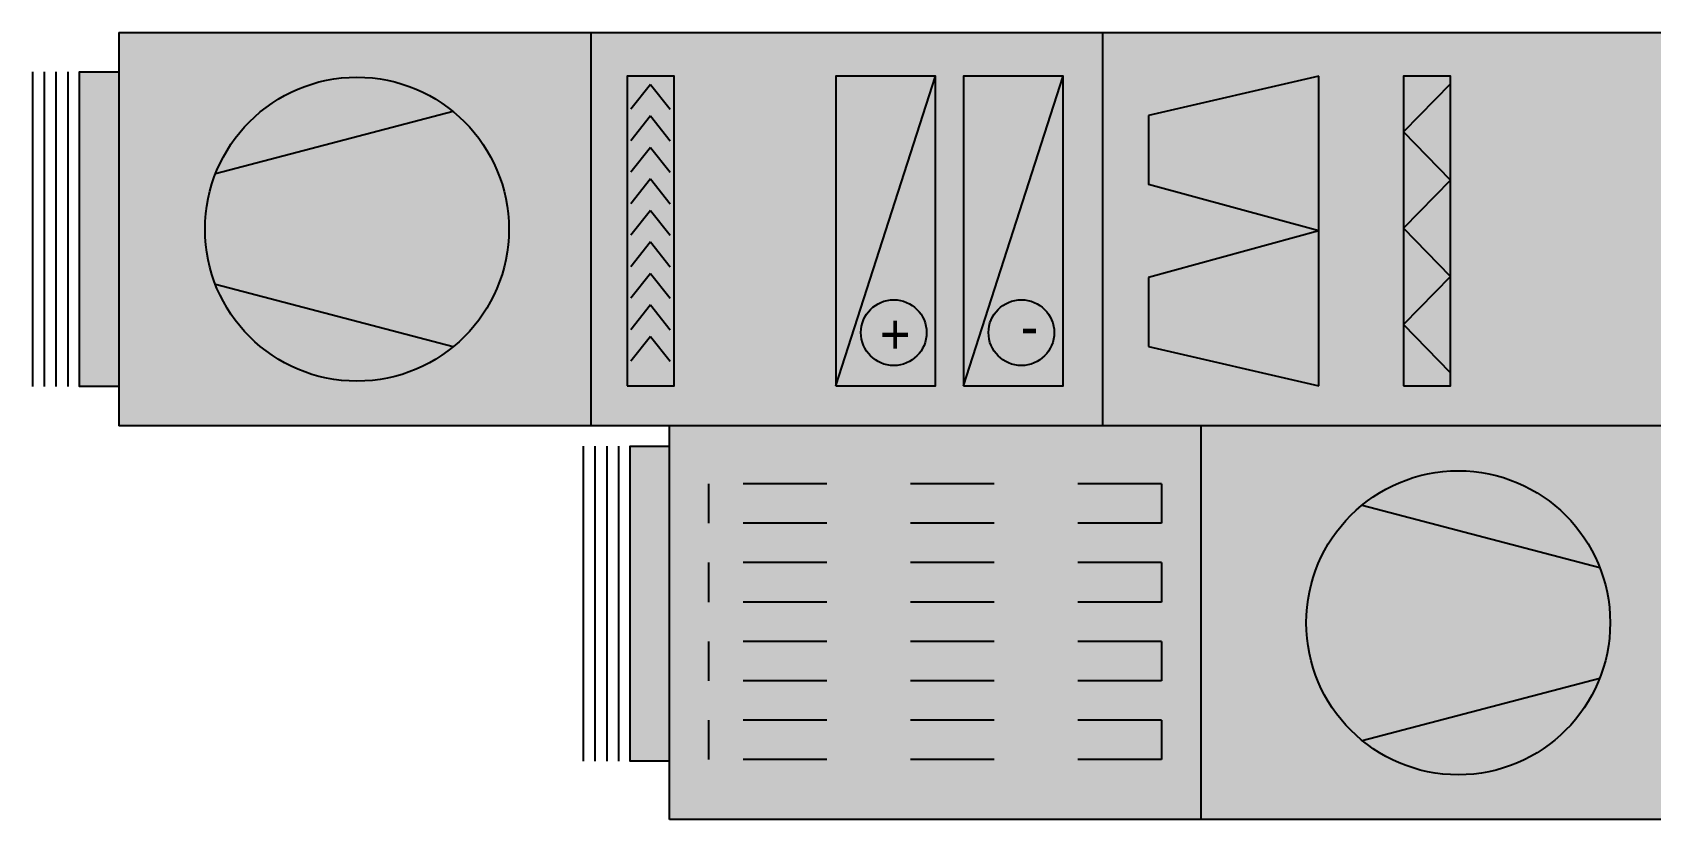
# Model space of a CAD drawing. Header units: metres. Extents: x -11 to 85, y -301 to 135.
# Drawn here: x 44.032 to 45.967, y 94.675 to 95.616 of the extents above; entities that cross this region are included whole.
import ezdxf

# ---------------------------------------------------------------- set-up
doc = ezdxf.new("R2010")
doc.units = ezdxf.units.M
doc.header["$LTSCALE"] = 0.036
doc.linetypes.add('HIDDEN', pattern=[0.375, 0.25, -0.125])
for name, color, linetype in [('aera epist text', 10, 'Continuous'), ('fan klimatistikes', 160, 'Continuous'), ('fan klimatistiki exartimata', 170, 'Continuous')]:
    doc.layers.add(name, color=color, linetype=linetype)
doc.layers.add('fan klimatistikes_hatch', color=121, linetype='Continuous', lineweight=0)
doc.styles.add('CE5W', font='WGSIMPL.SHX')

# ---------------------------------------------------------------- blocks, each defined once
blk = doc.blocks.new('ΚΚΜ-1')
at = {"layer": 'fan klimatistikes_hatch'}
for color, points in [(141, [(-0.0061, -0.0021), (-0.0061, 0.5979), (-0.8461, 0.5979), (-0.8461, 1.1979), (-3.1261, 1.1979), (-3.1261, -0.0021)]), (21, [(-0.7861, 1.1087), (-0.8461, 1.1087), (-0.8461, 0.6287), (-0.7861, 0.6287)]), (21, [(-0.0061, 0.0579), (0.0539, 0.0579), (0.0539, 0.5379), (-0.0061, 0.5379)])]:
    blk.add_hatch(color=color, dxfattribs=at).paths.add_polyline_path(points)
at = {"layer": 'fan klimatistikes', "ltscale": 0.6}
for p, q in [((-3.1261, 1.1979), (-0.8461, 1.1979)), ((-0.8461, 1.1979), (-0.8461, 0.5979)), ((-0.7681, 0.6287), (-0.7681, 1.1087)), ((-0.7501, 0.6287), (-0.7501, 1.1087)), ((-0.7321, 0.6287), (-0.7321, 1.1087)), ((-0.7141, 0.6287), (-0.7141, 1.1087)), ((-0.8461, 0.5979), (-0.0061, 0.5979)), ((-0.0061, -0.0021), (-0.0061, 0.5979)), ((0.0719, 0.0579), (0.0719, 0.5379)), ((0.0899, 0.0579), (0.0899, 0.5379)), ((0.1079, 0.0579), (0.1079, 0.5379)), ((0.1259, 0.0579), (0.1259, 0.5379)), ((-0.0061, -0.0021), (-3.1261, -0.0021))]:
    blk.add_line(p, q, dxfattribs=at)
for points in [[(-0.8461, 1.1087), (-0.7861, 1.1087), (-0.7861, 0.6287), (-0.8461, 0.6287)], [(-0.0061, 0.5379), (0.0539, 0.5379), (0.0539, 0.0579), (-0.0061, 0.0579)]]:
    blk.add_lwpolyline(points, dxfattribs=at)
at = {"layer": 'fan klimatistiki exartimata', "ltscale": 0.6}
for p, q in [((-1.6561, 0.5979), (-1.6561, 1.1979)), ((-2.4661, 0.5979), (-0.8461, 0.5979)), ((-1.5061, -0.0021), (-1.5061, 0.5979)), ((-0.7261, -0.0021), (-0.7261, 0.5979)), ((-1.5765, 0.4765), (-1.8362, 0.5365)), ((-1.8362, 0.5365), (-1.8362, 0.0647)), ((-1.2944, 0.5365), (-1.4465, 0.0647)), ((-1.0997, 0.5365), (-1.2518, 0.0647)), ((-2.0371, 0.5169), (-1.9652, 0.4434)), ((-0.8171, 0.4613), (-0.8471, 0.4992)), ((-0.8171, 0.4613), (-0.7871, 0.4992)), ((-1.5765, 0.3716), (-1.5765, 0.4765)), ((-0.8171, 0.4133), (-0.8471, 0.4512)), ((-0.8171, 0.4133), (-0.7871, 0.4512)), ((-2.0371, 0.37), (-1.9652, 0.4434)), ((-0.8171, 0.3653), (-0.8471, 0.4032)), ((-0.8171, 0.3653), (-0.7871, 0.4032)), ((-1.8362, 0.3006), (-1.5765, 0.3716)), ((-2.0371, 0.37), (-1.9652, 0.2965)), ((-0.8171, 0.3173), (-0.8471, 0.3552)), ((-0.8171, 0.3173), (-0.7871, 0.3552)), ((-2.0371, 0.2231), (-1.9652, 0.2965)), ((-1.8362, 0.3006), (-1.5765, 0.2296)), ((-0.8171, 0.2693), (-0.8471, 0.3072)), ((-0.8171, 0.2693), (-0.7871, 0.3072)), ((-0.8171, 0.2213), (-0.8471, 0.2592)), ((-0.8171, 0.2213), (-0.7871, 0.2592)), ((-2.0371, 0.2231), (-1.9652, 0.1496)), ((-1.5765, 0.1247), (-1.5765, 0.2296)), ((-0.8171, 0.1733), (-0.8471, 0.2112)), ((-0.8171, 0.1733), (-0.7871, 0.2112)), ((-2.0371, 0.0762), (-1.9652, 0.1496)), ((-0.8171, 0.1253), (-0.8471, 0.1632)), ((-0.8171, 0.1253), (-0.7871, 0.1632)), ((-1.8362, 0.0647), (-1.5765, 0.1247)), ((-0.8171, 0.0773), (-0.8471, 0.1152)), ((-0.8171, 0.0773), (-0.7871, 0.1152))]:
    blk.add_line(p, q, dxfattribs=at)
at = {"layer": 'fan klimatistiki exartimata', "linetype": 'HIDDEN', "ltscale": 0.6}
for p, q in [((-1.5961, 1.0462), (-1.5961, 1.1062)), ((-1.5961, 1.1062), (-0.9061, 1.1062)), ((-0.9061, 1.1062), (-0.9061, 1.0462)), ((-1.5961, 1.0462), (-0.9061, 1.0462)), ((-1.5961, 0.9262), (-1.5961, 0.9862)), ((-1.5961, 0.9862), (-0.9061, 0.9862)), ((-0.9061, 0.9862), (-0.9061, 0.9262)), ((-1.5961, 0.9262), (-0.9061, 0.9262)), ((-1.5961, 0.8062), (-1.5961, 0.8662)), ((-1.5961, 0.8662), (-0.9061, 0.8662)), ((-0.9061, 0.8662), (-0.9061, 0.8062)), ((-1.5961, 0.8062), (-0.9061, 0.8062)), ((-1.5961, 0.6862), (-1.5961, 0.7462)), ((-1.5961, 0.7462), (-0.9061, 0.7462)), ((-0.9061, 0.7462), (-0.9061, 0.6862)), ((-1.5961, 0.6862), (-0.9061, 0.6862))]:
    blk.add_line(p, q, dxfattribs=at)
at = {"layer": 'fan klimatistiki exartimata', "linetype": 'Continuous', "ltscale": 0.6}
for p, q in [((-1.9022, 1.0773), (-2.2646, 0.9822)), ((-1.9022, 0.7185), (-2.2646, 0.8136)), ((-0.5158, 0.4773), (-0.1534, 0.3822)), ((-0.5158, 0.1185), (-0.1534, 0.2136))]:
    blk.add_line(p, q, dxfattribs=at)
at = {"layer": 'fan klimatistiki exartimata', "ltscale": 0.6}
for points in [[(-1.9652, 0.5365), (-2.0371, 0.5365), (-2.0371, 0.0647), (-1.9652, 0.0647)], [(-1.2944, 0.5365), (-1.4465, 0.5365), (-1.4465, 0.0647), (-1.2944, 0.0647)], [(-1.0997, 0.5365), (-1.2518, 0.5365), (-1.2518, 0.0647), (-1.0997, 0.0647)], [(-0.7812, 0.5365), (-0.8531, 0.5365), (-0.8531, 0.0647), (-0.7812, 0.0647)]]:
    blk.add_lwpolyline(points, close=True, dxfattribs=at)
at = {"layer": 'fan klimatistiki exartimata', "linetype": 'Continuous', "ltscale": 0.6}
for centre in [(-2.0488, 0.8979), (-0.3692, 0.2979)]:
    blk.add_circle(centre, 0.2317, dxfattribs=at)
at = {"layer": 'fan klimatistiki exartimata', "ltscale": 0.6}
for centre in [(-1.3825, 0.4556), (-1.1879, 0.4556)]:
    blk.add_circle(centre, 0.0501, dxfattribs=at)
at = {"layer": 'fan klimatistiki exartimata', "ltscale": 0.6, "style": 'CE5W'}
for s, p in [('+', (-1.2136, 0.4299)), ('-', (-1.4082, 0.4299))]:
    blk.add_text(s, height=0.06, dxfattribs=at).set_placement(p)

msp = doc.modelspace()

# ---------------------------------------------------------------- block references
at = {"layer": 'aera epist text', "xscale": 0.784000000002834, "yscale": 0.7839999999885947, "zscale": 0.7839999999999999, "rotation": 180}
msp.add_blockref('ΚΚΜ-1', (44.1306, 95.6144), dxfattribs=at)

doc.saveas('drawing.dxf')
